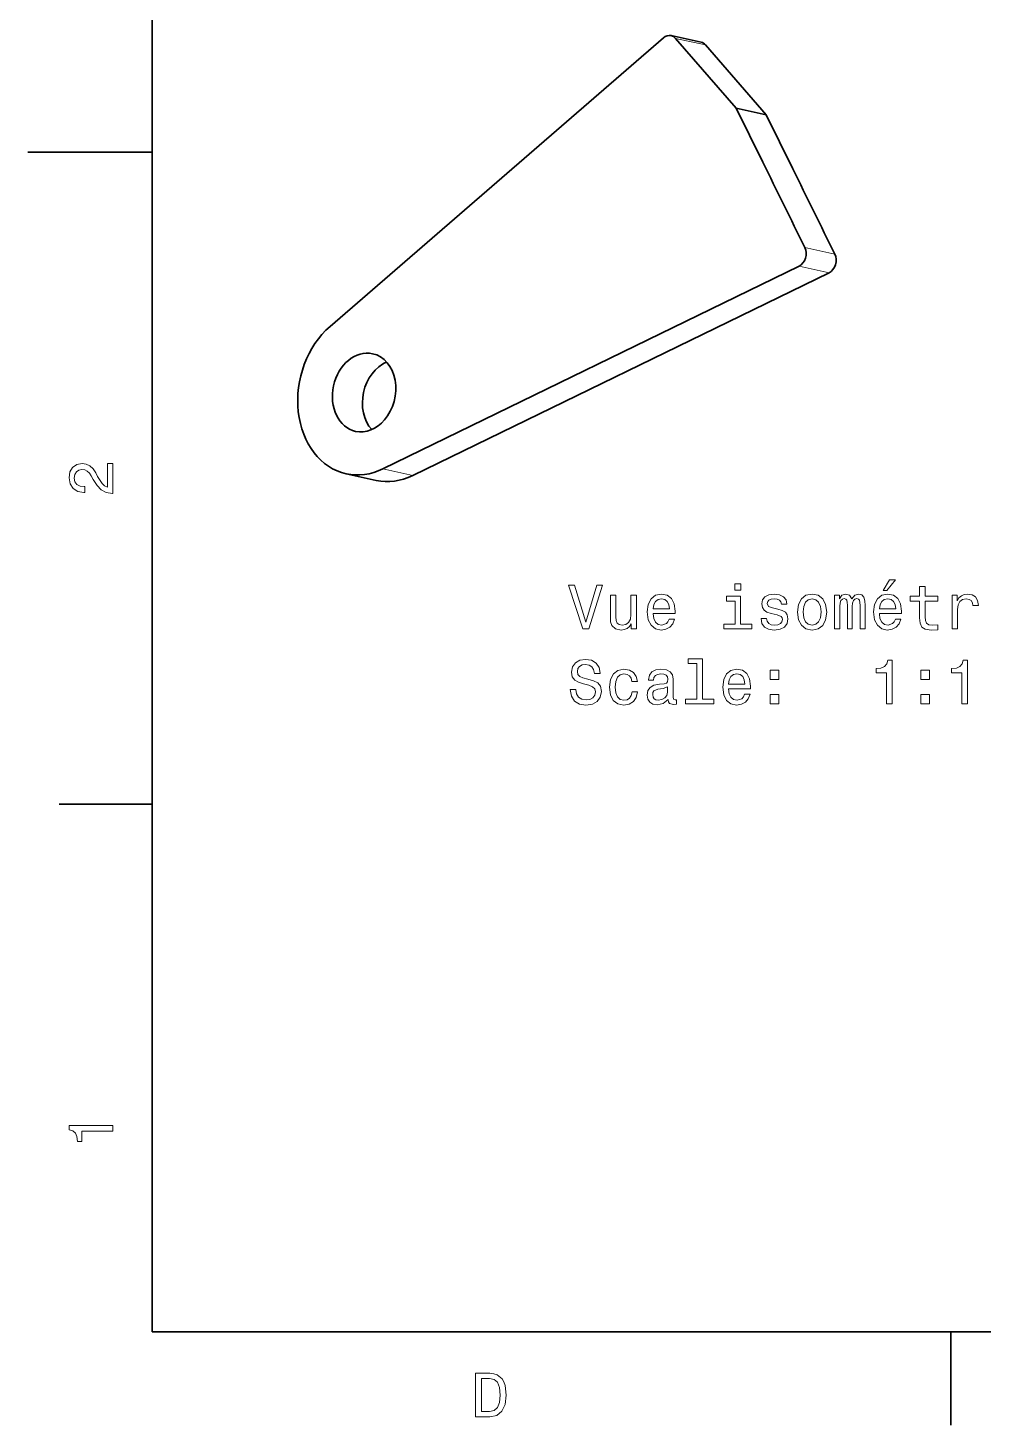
# Model space of a CAD drawing. Extents: x 0 to 297, y 0 to 210.
# Drawn here: x 0 to 76.9, y 2.5 to 115 of the extents above; entities that cross this region are included whole.
import ezdxf

# ---------------------------------------------------------------- set-up
doc = ezdxf.new("R2010")
doc.units = 0

msp = doc.modelspace()

# ---------------------------------------------------------------- linework, layer by layer
at = {"color": 7, "lineweight": 35}
for p, q in [((10, 200), (10, 10)), ((24.317848, 90.96254), (51.153755, 114.188995)), ((62.073895, 95.81179), (28.558924, 79.484177)), ((64.48793, 95.281998), (30.972961, 78.954376)), ((10, 10), (287, 10))]:
    msp.add_line(p, q, dxfattribs=at)
at = {"color": 7, "lineweight": 35, "ltscale": 0.061787}
for p, q in [((54.191479, 113.841156), (51.777443, 114.370949)), ((57.025623, 108.532715), (59.439663, 108.002922)), ((28.037989, 78.563354), (25.623951, 79.093147))]:
    msp.add_line(p, q, dxfattribs=at)
at = {"color": 7, "lineweight": 35, "ltscale": 0.186243}
for p, q in [((57.025623, 108.532715), (52.135429, 114.15271)), ((59.439663, 108.002922), (54.549469, 113.62291))]:
    msp.add_line(p, q, dxfattribs=at)
at = {"color": 7, "lineweight": 13, "ltscale": 0.061787}
for p, q in [((54.549469, 113.62291), (52.135429, 114.15271)), ((62.541595, 97.308327), (64.955635, 96.778534)), ((62.073895, 95.81179), (64.48793, 95.281998)), ((28.558924, 79.484177), (30.972961, 78.954376))]:
    msp.add_line(p, q, dxfattribs=at)
at = {"color": 7, "lineweight": 35, "ltscale": 0.121133}
msp.add_line((59.158527, 104.182121), (57.025623, 108.532715), dxfattribs=at)
at = {"color": 7, "lineweight": 35, "ltscale": 0.121132}
msp.add_line((61.572563, 103.652328), (59.439663, 108.002922), dxfattribs=at)
at = {"color": 7, "lineweight": 35, "ltscale": 0.25}
msp.add_line((10, 105), (0, 105), dxfattribs=at)
at = {"color": 7, "lineweight": 35, "ltscale": 0.1875}
for p, q in [((10, 52.5), (2.5, 52.5)), ((74.300003, 10), (74.300003, 2.5))]:
    msp.add_line(p, q, dxfattribs=at)
at = {"color": 7, "lineweight": 13}
for points in [[(6.833213, 77.519447), (6.833213, 79.925072), (6.399496, 79.925072), (6.399496, 78.023773), (6.162464, 78.129684), (5.965778, 78.311241), (5.607709, 78.871033), (5.456412, 79.168587), (5.239553, 79.501442), (4.987392, 79.738472), (4.689842, 79.874641), (4.351945, 79.925072), (3.928314, 79.839333), (3.595461, 79.602303), (3.383646, 79.239189), (3.307997, 78.770172), (3.393732, 78.286018), (3.630764, 77.91787), (4.009006, 77.680832), (4.508286, 77.600143), (4.578891, 77.600143), (4.578891, 78.059074), (4.538545, 78.059074), (4.195605, 78.104462), (3.943444, 78.240631), (3.782061, 78.457489), (3.726585, 78.744957), (3.777017, 79.03746), (3.903098, 79.254318), (4.099784, 79.395531), (4.346902, 79.445961), (4.578891, 79.41066), (4.775577, 79.314842), (4.947046, 79.153458), (5.098343, 78.931557), (5.259727, 78.634003), (5.572406, 78.139771), (5.90526, 77.791786), (6.308718, 77.585014), (6.818084, 77.519447)], [(45.785328, 70.115028), (44.907806, 67.134483), (44.005066, 70.115028), (43.525959, 70.115028), (44.655643, 66.609985), (45.159966, 66.609985), (46.264435, 70.115028)], [(57.379707, 70.231026), (56.910686, 70.231026), (56.910686, 69.7267), (57.379707, 69.7267)], [(68.848007, 69.686356), (69.145554, 69.686356), (69.846565, 70.543701), (69.352325, 70.543701)], [(71.783165, 68.849182), (71.783165, 67.492554), (71.813423, 67.053787), (71.954636, 66.751198), (72.237053, 66.574684), (72.716164, 66.514168), (73.240662, 66.539383), (73.240662, 66.922668), (72.857376, 66.892403), (72.509392, 66.932755), (72.322792, 67.05883), (72.242096, 67.270645), (72.226967, 67.568199), (72.226967, 68.849182), (73.240662, 68.849182), (73.240662, 69.227417), (72.226967, 69.227417), (72.226967, 70.019211), (71.783165, 70.019211), (71.783165, 69.227417), (71.016594, 69.227417), (71.016594, 68.849182)], [(48.987778, 69.318199), (48.543972, 69.318199), (48.543972, 67.754799), (48.493538, 67.391685), (48.347286, 67.12944), (48.120342, 66.968056), (47.822792, 66.917625), (47.585758, 66.95797), (47.434464, 67.079002), (47.348728, 67.285774), (47.328556, 67.578285), (47.328556, 69.318199), (46.88475, 69.318199), (46.88475, 67.537941), (46.899879, 67.179871), (46.995701, 66.882317), (47.288208, 66.609985), (47.757229, 66.514168), (48.009392, 66.549469), (48.22625, 66.640244), (48.412849, 66.796585), (48.564144, 67.023529), (48.564144, 66.609985), (48.987778, 66.609985)], [(50.32423, 67.835487), (52.099449, 67.835487), (52.104492, 68.042259), (52.0238, 68.622231), (51.801895, 69.055954), (51.448872, 69.318199), (50.979851, 69.414017), (50.520916, 69.313156), (50.167892, 69.030731), (49.940945, 68.5718), (49.860256, 67.966614), (49.935902, 67.346298), (50.162849, 66.892403), (50.51083, 66.609985), (50.964722, 66.514168), (51.358093, 66.579727), (51.680859, 66.751198), (51.917892, 67.023529), (52.054058, 67.386642), (51.615299, 67.386642), (51.524521, 67.184914), (51.393394, 67.033615), (51.020195, 66.912582), (50.732735, 66.968056), (50.515873, 67.144569), (50.374664, 67.43203), (50.32423, 67.820358)], [(50.32423, 68.208687), (50.379707, 68.556671), (50.515873, 68.813873), (50.722649, 68.970215), (50.99498, 69.025688), (51.262272, 68.970215), (51.469044, 68.813873), (51.595123, 68.556671), (51.640514, 68.208687)], [(57.364578, 66.983185), (57.364578, 69.227417), (56.224808, 69.227417), (56.224808, 68.849182), (56.920773, 68.849182), (56.920773, 66.983185), (56.012993, 66.983185), (56.012993, 66.609985), (58.282444, 66.609985), (58.282444, 66.983185)], [(60.370342, 68.188515), (59.941666, 68.289383), (59.623943, 68.405373), (59.518036, 68.642403), (59.548294, 68.80883), (59.654205, 68.929871), (59.825672, 69.005516), (60.072792, 69.035774), (60.309822, 69.005516), (60.496422, 68.914742), (60.617462, 68.778572), (60.667892, 68.597015), (61.101608, 68.597015), (61.101608, 68.607101), (61.025963, 68.934914), (60.819191, 69.192116), (60.496422, 69.3535), (60.072792, 69.414017), (59.644119, 69.3535), (59.331436, 69.187073), (59.13475, 68.939957), (59.074234, 68.627274), (59.119621, 68.324684), (59.26083, 68.112869), (59.492821, 67.961571), (59.830715, 67.855659), (60.324951, 67.734627), (60.627548, 67.608543), (60.708237, 67.507683), (60.738495, 67.356384), (60.693108, 67.169785), (60.572071, 67.028572), (60.375385, 66.937798), (60.113136, 66.907539), (59.835762, 66.937798), (59.634029, 67.043701), (59.497864, 67.215172), (59.442387, 67.452202), (59.013714, 67.452202), (59.08432, 67.048744), (59.291092, 66.756241), (59.6189, 66.579727), (60.072792, 66.514168), (60.546852, 66.579727), (60.894836, 66.756241), (61.106651, 67.038658), (61.182301, 67.406815), (61.126823, 67.724541), (60.970486, 67.941399), (60.71328, 68.082611)], [(61.948872, 67.961571), (62.029564, 67.346298), (62.261551, 66.892403), (62.629707, 66.609985), (63.123943, 66.514168), (63.613136, 66.609985), (63.981293, 66.88736), (64.21328, 67.341255), (64.299011, 67.961571), (64.21328, 68.576843), (63.981293, 69.035774), (63.613136, 69.313156), (63.123943, 69.414017), (62.629707, 69.313156), (62.261551, 69.030731), (62.029564, 68.576843)], [(62.402763, 67.966614), (62.448151, 68.420502), (62.589363, 68.748314), (62.816307, 68.950043), (63.123943, 69.020645), (63.426537, 68.950043), (63.653481, 68.753357), (63.794693, 68.420502), (63.845123, 67.966614), (63.794693, 67.507683), (63.653481, 67.174828), (63.426537, 66.973099), (63.123943, 66.907539), (62.816307, 66.973099), (62.589363, 67.174828), (62.448151, 67.507683)], [(64.939507, 66.609985), (65.348007, 66.609985), (65.348007, 68.420502), (65.373222, 68.692841), (65.448875, 68.889526), (65.564865, 69.005516), (65.716164, 69.050911), (65.837204, 69.010559), (65.917892, 68.909698), (65.958237, 68.738228), (65.973366, 68.511284), (65.973366, 66.609985), (66.356651, 66.609985), (66.356651, 68.420502), (66.381866, 68.687798), (66.45752, 68.884483), (66.578552, 69.005516), (66.729851, 69.050911), (66.850891, 69.010559), (66.93158, 68.909698), (66.98201, 68.511284), (66.98201, 66.609985), (67.390518, 66.609985), (67.390518, 68.481026), (67.365295, 68.869354), (67.284607, 69.166901), (67.123222, 69.348457), (66.860977, 69.414017), (66.553337, 69.313156), (66.316307, 69.020645), (66.129707, 69.308113), (65.817032, 69.414017), (65.529564, 69.313156), (65.332878, 69.030731), (65.332878, 69.318199), (64.939507, 69.318199)], [(68.540375, 67.835487), (70.315582, 67.835487), (70.320633, 68.042259), (70.239937, 68.622231), (70.018036, 69.055954), (69.665009, 69.318199), (69.195992, 69.414017), (68.737061, 69.313156), (68.384033, 69.030731), (68.157089, 68.5718), (68.076393, 67.966614), (68.152039, 67.346298), (68.378983, 66.892403), (68.726974, 66.609985), (69.180862, 66.514168), (69.574234, 66.579727), (69.897003, 66.751198), (70.134033, 67.023529), (70.270195, 67.386642), (69.831436, 67.386642), (69.740662, 67.184914), (69.609535, 67.033615), (69.236336, 66.912582), (68.948868, 66.968056), (68.73201, 67.144569), (68.590805, 67.43203), (68.540375, 67.820358)], [(68.540375, 68.208687), (68.595848, 68.556671), (68.73201, 68.813873), (68.938782, 68.970215), (69.211121, 69.025688), (69.478409, 68.970215), (69.685181, 68.813873), (69.811264, 68.556671), (69.856651, 68.208687)], [(74.390511, 66.609985), (74.83432, 66.609985), (74.83432, 68.158257), (74.879707, 68.531456), (75.015869, 68.798744), (75.237778, 68.960129), (75.535324, 69.015602), (75.757233, 68.980301), (75.923653, 68.87944), (76.024521, 68.70797), (76.059822, 68.475983), (76.508667, 68.475983), (76.448151, 68.884483), (76.281723, 69.176987), (76.004349, 69.3535), (75.626099, 69.414017), (75.368896, 69.373672), (75.146996, 69.272812), (74.95031, 69.101341), (74.793968, 68.869354), (74.793968, 69.318199), (74.390511, 69.318199)], [(44.110973, 61.718056), (43.652042, 61.718056), (43.752907, 61.183472), (44.005066, 60.7901), (44.393394, 60.55307), (44.917892, 60.467335), (45.437344, 60.548027), (45.825672, 60.769928), (46.072792, 61.117912), (46.16357, 61.576843), (46.087921, 61.990391), (45.876106, 62.257679), (45.533165, 62.434193), (45.07423, 62.565319), (44.680859, 62.66114), (44.423656, 62.772091), (44.277401, 62.933472), (44.232014, 63.185635), (44.277401, 63.412579), (44.408524, 63.584049), (44.610256, 63.700043), (44.88763, 63.740391), (45.170052, 63.689957), (45.391956, 63.553791), (45.538208, 63.326843), (45.608814, 63.019207), (46.067749, 63.019207), (46.067749, 63.029293), (45.987057, 63.503357), (45.750023, 63.856384), (45.376823, 64.078285), (44.872501, 64.153931), (44.418613, 64.078285), (44.065586, 63.86647), (43.838642, 63.538662), (43.75795, 63.115028), (43.823509, 62.736786), (44.015152, 62.479584), (44.317749, 62.308113), (44.731293, 62.176991), (45.139793, 62.060993), (45.44743, 61.950043), (45.634029, 61.788662), (45.699593, 61.526413), (45.639072, 61.259121), (45.482735, 61.057392), (45.245701, 60.931313), (44.938065, 60.890965), (44.595123, 60.946442), (44.332878, 61.107826), (44.166451, 61.370071)], [(53.854492, 63.810993), (53.854492, 60.936356), (52.941666, 60.936356), (52.941666, 60.563156), (55.206078, 60.563156), (55.206078, 60.936356), (54.298294, 60.936356), (54.298294, 64.184196), (53.158524, 64.184196), (53.158524, 63.810993)], [(48.624664, 62.373676), (49.063423, 62.373676), (48.972649, 62.777134), (48.755787, 63.094856), (48.417892, 63.291542), (47.97913, 63.367191), (47.49498, 63.266327), (47.126823, 62.983906), (46.894836, 62.524971), (46.814144, 61.909698), (46.889793, 61.299469), (47.116737, 60.845577), (47.474808, 60.563156), (47.964001, 60.467335), (48.39772, 60.542984), (48.735615, 60.754799), (48.967602, 61.08765), (49.068466, 61.531456), (48.644836, 61.531456), (48.569187, 61.249035), (48.427979, 61.03722), (48.22625, 60.906097), (47.97913, 60.865749), (47.671494, 60.931313), (47.449593, 61.133041), (47.313423, 61.46085), (47.268036, 61.924828), (47.313423, 62.378719), (47.454636, 62.706528), (47.68158, 62.908257), (47.97913, 62.978863), (48.241379, 62.933472), (48.438065, 62.817478), (48.569187, 62.625835)], [(51.544693, 60.916183), (51.544693, 60.901051), (51.569908, 60.729584), (51.645557, 60.608543), (51.96328, 60.512722), (52.2104, 60.55307), (52.2104, 60.896008), (52.104492, 60.880878), (51.96328, 60.946442), (51.938065, 61.14817), (51.938065, 62.550186), (51.877544, 62.908257), (51.701035, 63.160419), (51.393394, 63.311714), (50.959679, 63.367191), (50.536049, 63.306671), (50.223366, 63.135201), (50.02668, 62.867912), (49.961121, 62.514885), (49.961121, 62.484627), (50.359535, 62.484627), (50.394836, 62.696442), (50.505787, 62.84774), (50.687344, 62.938515), (50.94455, 62.97382), (51.191666, 62.948605), (51.368179, 62.872955), (51.474087, 62.741829), (51.509392, 62.560276), (51.489216, 62.348457), (51.408524, 62.24255), (51.206795, 62.19212), (50.828552, 62.151772), (50.394836, 62.060993), (50.0872, 61.899612), (49.905643, 61.647449), (49.850166, 61.27425), (49.9006, 60.941399), (50.056942, 60.694279), (50.309101, 60.537941), (50.657085, 60.482464), (51.126106, 60.588371)], [(56.396278, 61.788662), (58.171494, 61.788662), (58.176537, 61.995434), (58.095844, 62.575405), (57.873943, 63.009121), (57.52092, 63.27137), (57.051895, 63.367191), (56.592964, 63.266327), (56.239937, 62.983906), (56.012993, 62.524971), (55.932301, 61.919785), (56.00795, 61.299469), (56.234894, 60.845577), (56.582878, 60.563156), (57.036766, 60.467335), (57.430138, 60.532898), (57.752907, 60.704365), (57.989937, 60.9767), (58.126106, 61.339813), (57.687344, 61.339813), (57.596565, 61.138084), (57.465443, 60.986786), (57.092243, 60.865749), (56.804779, 60.921227), (56.587921, 61.09774), (56.446709, 61.385201), (56.396278, 61.773529)], [(59.739937, 62.519928), (60.435905, 62.519928), (60.435905, 63.27137), (59.739937, 63.27137)], [(69.105209, 60.563156), (69.564148, 60.563156), (69.564148, 64.088371), (69.221207, 64.088371), (69.130432, 63.780735), (68.948868, 63.573963), (68.671494, 63.452927), (68.288208, 63.412579), (68.288208, 63.054512), (69.105209, 63.054512)], [(71.884033, 62.519928), (72.579994, 62.519928), (72.579994, 63.27137), (71.884033, 63.27137)], [(75.177254, 60.563156), (75.636185, 60.563156), (75.636185, 64.088371), (75.293251, 64.088371), (75.202469, 63.780735), (75.02092, 63.573963), (74.743538, 63.452927), (74.360252, 63.412579), (74.360252, 63.054512), (75.177254, 63.054512)], [(51.494263, 61.511284), (51.433743, 61.249035), (51.272358, 61.047306), (51.030285, 60.916183), (50.732735, 60.870792), (50.541092, 60.896008), (50.404922, 60.9767), (50.319187, 61.117912), (50.293972, 61.314598), (50.314144, 61.491112), (50.394836, 61.617191), (50.717602, 61.7584), (51.126106, 61.81892), (51.494263, 61.939957)], [(56.396278, 62.161858), (56.451752, 62.509842), (56.587921, 62.767048), (56.794693, 62.923386), (57.067028, 62.978863), (57.33432, 62.923386), (57.541092, 62.767048), (57.667171, 62.509842), (57.712563, 62.161858)], [(59.739937, 60.563156), (60.435905, 60.563156), (60.435905, 61.314598), (59.739937, 61.314598)], [(71.884033, 60.563156), (72.579994, 60.563156), (72.579994, 61.314598), (71.884033, 61.314598)], [(6.833213, 26.159222), (6.833213, 26.618156), (3.307997, 26.618156), (3.307997, 26.275217), (3.615634, 26.184439), (3.822406, 26.002882), (3.943444, 25.725506), (3.98379, 25.34222), (4.341859, 25.34222), (4.341859, 26.159222)], [(37.194958, 6.666787), (36.029972, 6.666787), (36.029972, 3.166787), (37.194958, 3.166787), (37.744667, 3.277738), (38.153168, 3.615634), (38.405331, 4.165346), (38.496109, 4.916787), (38.415417, 5.683357), (38.314552, 5.985951), (38.173344, 6.228026), (37.764839, 6.555836), (37.497551, 6.636527)], [(37.159653, 6.248199), (37.542938, 6.17255), (37.805187, 5.940562), (37.961525, 5.527017), (38.011959, 4.916787), (37.956482, 4.326729), (37.800144, 3.913184), (37.532852, 3.666066), (37.159653, 3.585375), (36.498989, 3.585375), (36.498989, 6.248199)]]:
    msp.add_lwpolyline(points, close=True, dxfattribs=at)
at = {"color": 7, "lineweight": 35}
for centre in [(3697.64624, 1890.663452), (3700.060303, 1890.133667)]:
    msp.add_arc(centre, 4053.406979, 206.150836, 206.259122, dxfattribs=at)
for centre, major_axis, start_param, end_param in [((51.563072, 113.394196), (0.214361, 0.976753), 6.2831716449, 7.0944494287), ((51.563072, 113.394196), (0.214361, 0.976753), 5.7547012373, 6.2831716449), ((53.977108, 112.864403), (0.214361, 0.976753), 5.7547012373, 6.2831716449), ((61.850212, 96.730179), (0.214361, 0.976753), 3.6981252847, 5.5060336465), ((64.264252, 96.200386), (0.214361, 0.976753), 3.6981252847, 5.5060336465), ((27.060268, 85.637375), (1.436224, 6.54425), 0.8112641215, 3.1415746067), ((27.060268, 85.637375), (0.685959, 3.12561), 6.2831512612, 9.4247439147), ((29.474306, 85.107582), (0.685959, 3.12561), 0.5132928828, 2.6283133698), ((27.060268, 85.637375), (0.685959, 3.12561), 4.114042949, 6.2831512612), ((27.060268, 85.637375), (0.685959, 3.12561), 3.1415586076, 4.114042949), ((27.060268, 85.637375), (1.436224, 6.54425), 3.1415746067, 3.6981252847), ((29.474306, 85.107582), (1.436224, 6.54425), 3.1415746067, 3.6981252847)]:
    msp.add_ellipse(centre, major_axis=major_axis, ratio=0.786278, start_param=start_param, end_param=end_param, dxfattribs=at)

doc.saveas('drawing.dxf')
